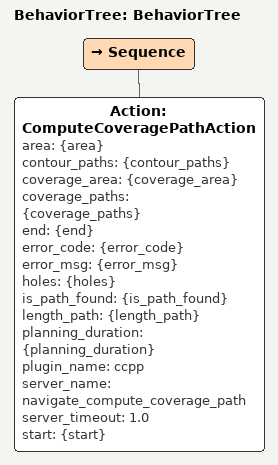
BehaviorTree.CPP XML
<?xml version="1.0"?>
<root main_tree_to_execute="BehaviorTree">
    <BehaviorTree ID="BehaviorTree">
        <Sequence>
            <Action ID="ComputeCoveragePathAction" area="{area}" contour_paths="{contour_paths}" coverage_area="{coverage_area}" coverage_paths="{coverage_paths}" end="{end}" error_code="{error_code}" error_msg="{error_msg}" holes="{holes}" is_path_found="{is_path_found}" length_path="{length_path}" planning_duration="{planning_duration}" plugin_name="ccpp" server_name="navigate_compute_coverage_path" server_timeout="1.0" start="{start}"/>
        </Sequence>
    </BehaviorTree>
</root>
